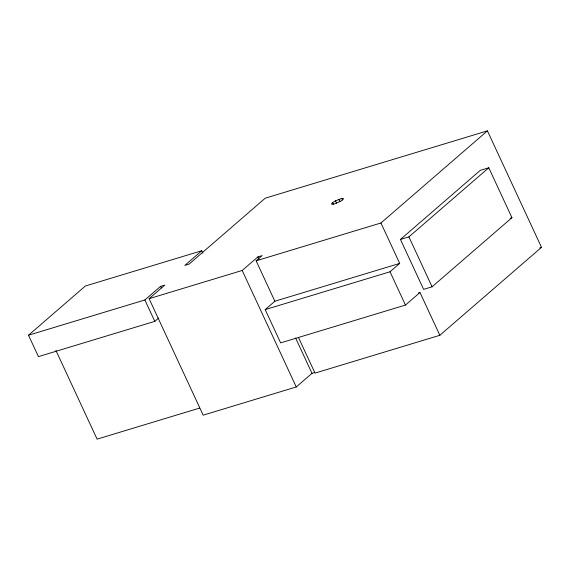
<?xml version="1.0" encoding="UTF-8"?>
<svg xmlns="http://www.w3.org/2000/svg" width="570" height="570" viewBox="0 0 570 570"><rect width="100%" height="100%" fill="white"/><g stroke="black" fill="none" stroke-linecap="round" stroke-linejoin="round"><path stroke-width="0.85" d="M332.709 202.549L331.455 203.868L332.111 204.388L334.469 203.939L340.995 200.982L343.09 199.407L343.397 198.445L341.822 198.41L335.474 200.847L332.709 202.549L333.443 204.138M158.652 318.024L154.798 321.359L38.432 356.613L28.5 335.217L85.379 286.012L201.744 250.75L202.863 253.166M28.5 335.217L144.865 299.963L160.597 286.354L164.83 285.071L149.098 298.68L203.169 415.167L296.265 386.959L311.997 373.35L314.533 372.58M201.744 250.75L184.801 265.413L189.033 264.131L265.271 198.168L487.428 130.858L541.5 247.344L439.848 335.288L315.018 373.115L298.409 337.34M149.098 298.68L242.193 270.472L257.925 256.863L262.157 255.581L256.108 260.818L274.868 301.231L265.185 309.603L280.632 342.884L405.462 305.064L419.983 292.503L439.848 335.288M256.108 260.818L380.938 222.991L487.428 130.858M400.446 239.436L480.31 170.337L488.775 167.772L511.945 217.69L432.081 286.796L423.617 289.361L400.446 239.436L408.904 236.871L488.775 167.772M265.185 309.603L390.015 271.783L399.698 263.404L380.938 222.991M510.257 218.203L511.945 217.69M274.868 301.231L399.698 263.404M539.804 247.857L541.5 247.344M418.287 293.016L419.983 292.503M199.721 408.049L97.092 439.142L55.924 350.45M408.904 236.871L432.081 286.796M390.015 271.783L405.462 305.064M341.822 198.41L342.563 199.999M338.872 199.308L339.977 201.68M335.474 200.847L336.578 203.226M257.925 256.863L259.044 259.272M295.588 338.003L311.997 373.35M242.193 270.472L296.265 386.959M160.597 286.354L161.346 287.957M144.865 299.963L154.798 321.359"/></g></svg>
